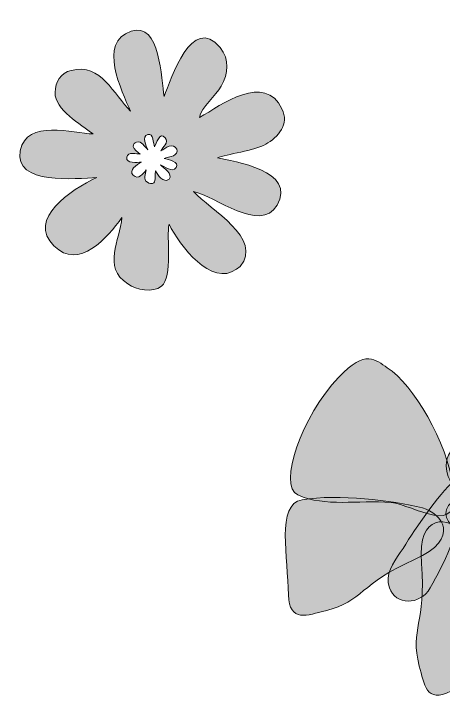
# Model space of a CAD drawing. Header units: inches. Extents: x 0.57 to 5.45, y 0.88 to 5.12.
# Drawn here: x 0.813 to 1.911, y 0.881 to 2.644 of the extents above; entities that cross this region are included whole.
import ezdxf

# ---------------------------------------------------------------- set-up
doc = ezdxf.new("R2010")
doc.units = ezdxf.units.IN
doc.header["$MEASUREMENT"] = 0
doc.layers.add('Calque 1', color=7, linetype='Continuous')

# ---------------------------------------------------------------- blocks, each defined once
blk = doc.blocks.new('block 8')
at = {"layer": 'Calque 1', "true_color": 0x8dc63f}
h = blk.add_hatch(color=73, dxfattribs=at)
h.dxf.hatch_style = 2
edge = h.paths.add_edge_path()
edge.add_spline(control_points=[(2.1431, 1.0556), (2.1875, 1.0222), (2.3153, 1.1625), (2.3583, 1.2903), (2.3903, 1.3889), (2.3514, 1.3944), (2.3208, 1.4125), (2.25, 1.45), (2.0819, 1.4569), (1.9694, 1.4153), (1.8458, 1.3694), (1.9792, 1.3056), (2.0125, 1.2569), (2.0611, 1.1833), (2.0806, 1.1028), (2.1431, 1.0556)], knot_values=[0, 0, 0, 0, 1, 1, 1, 2, 2, 2, 3, 3, 3, 4, 4, 4, 5, 5, 5, 5], degree=3, periodic=1)
at = {"layer": 'Calque 1', "true_color": 0x2bb673}
h = blk.add_hatch(color=115, dxfattribs=at)
h.dxf.hatch_style = 2
edge = h.paths.add_edge_path()
edge.add_spline(control_points=[(2.1264, 1.0597), (2.1486, 0.9958), (2.0139, 0.9569), (1.9306, 0.9139), (1.8667, 0.8806), (1.8625, 0.9333), (1.85, 0.9778), (1.825, 1.0764), (1.8681, 1.0847), (1.8556, 1.2403), (1.8444, 1.3736), (1.9278, 1.3569), (1.9611, 1.3208), (2.0167, 1.2611), (2.0944, 1.1486), (2.1264, 1.0597)], knot_values=[0, 0, 0, 0, 1, 1, 1, 2, 2, 2, 3, 3, 3, 4, 4, 4, 5, 5, 5, 5], degree=3, periodic=1)
at = {"layer": 'Calque 1', "lineweight": 0}
for points in [[(2.1431, 1.0556), (2.1875, 1.0222), (2.3153, 1.1625), (2.3583, 1.2903), (2.3903, 1.3889), (2.3514, 1.3944), (2.3208, 1.4125), (2.25, 1.45), (2.0819, 1.4569), (1.9694, 1.4153), (1.8458, 1.3694), (1.9792, 1.3056), (2.0125, 1.2569), (2.0611, 1.1833), (2.0806, 1.1028), (2.1431, 1.0556)], [(2.1264, 1.0597), (2.1486, 0.9958), (2.0139, 0.9569), (1.9306, 0.9139), (1.8667, 0.8806), (1.8625, 0.9333), (1.85, 0.9778), (1.825, 1.0764), (1.8681, 1.0847), (1.8556, 1.2403), (1.8444, 1.3736), (1.9278, 1.3569), (1.9611, 1.3208), (2.0167, 1.2611), (2.0944, 1.1486), (2.1264, 1.0597)]]:
    blk.add_open_spline(points, degree=3, knots=[0, 0, 0, 0, 1, 1, 1, 2, 2, 2, 3, 3, 3, 4, 4, 4, 5, 5, 5, 5], dxfattribs=at)
blk = doc.blocks.new('block 9')
at = {"layer": 'Calque 1', "true_color": 0x8dc63f}
h = blk.add_hatch(color=73, dxfattribs=at)
h.dxf.hatch_style = 2
edge = h.paths.add_edge_path()
edge.add_spline(control_points=[(1.5389, 1.4153), (1.4875, 1.4389), (1.55, 1.6181), (1.6431, 1.7153), (1.7139, 1.7903), (1.7375, 1.7597), (1.7681, 1.7403), (1.8347, 1.6972), (1.9208, 1.5514), (1.9375, 1.4333), (1.9569, 1.3028), (1.8361, 1.3903), (1.7778, 1.3958), (1.6903, 1.4028), (1.6111, 1.3833), (1.5389, 1.4153)], knot_values=[0, 0, 0, 0, 1, 1, 1, 2, 2, 2, 3, 3, 3, 4, 4, 4, 5, 5, 5, 5], degree=3, periodic=1)
at = {"layer": 'Calque 1', "true_color": 0x2bb673}
h = blk.add_hatch(color=115, dxfattribs=at)
h.dxf.hatch_style = 2
edge = h.paths.add_edge_path()
edge.add_spline(control_points=[(1.55, 1.4028), (1.4833, 1.3917), (1.5139, 1.2542), (1.5153, 1.1597), (1.5167, 1.0875), (1.5653, 1.1083), (1.6097, 1.1194), (1.7083, 1.1444), (1.6958, 1.1875), (1.8375, 1.25), (1.9597, 1.3042), (1.9056, 1.3694), (1.8583, 1.3819), (1.7792, 1.4014), (1.6444, 1.4181), (1.55, 1.4028)], knot_values=[0, 0, 0, 0, 1, 1, 1, 2, 2, 2, 3, 3, 3, 4, 4, 4, 5, 5, 5, 5], degree=3, periodic=1)
at = {"layer": 'Calque 1', "lineweight": 0}
for points in [[(1.5389, 1.4153), (1.4875, 1.4389), (1.55, 1.6181), (1.6431, 1.7153), (1.7139, 1.7903), (1.7375, 1.7597), (1.7681, 1.7403), (1.8347, 1.6972), (1.9208, 1.5514), (1.9375, 1.4333), (1.9569, 1.3028), (1.8361, 1.3903), (1.7778, 1.3958), (1.6903, 1.4028), (1.6111, 1.3833), (1.5389, 1.4153)], [(1.55, 1.4028), (1.4833, 1.3917), (1.5139, 1.2542), (1.5153, 1.1597), (1.5167, 1.0875), (1.5653, 1.1083), (1.6097, 1.1194), (1.7083, 1.1444), (1.6958, 1.1875), (1.8375, 1.25), (1.9597, 1.3042), (1.9056, 1.3694), (1.8583, 1.3819), (1.7792, 1.4014), (1.6444, 1.4181), (1.55, 1.4028)]]:
    blk.add_open_spline(points, degree=3, knots=[0, 0, 0, 0, 1, 1, 1, 2, 2, 2, 3, 3, 3, 4, 4, 4, 5, 5, 5, 5], dxfattribs=at)
blk = doc.blocks.new('block 7')
at = {"layer": 'Calque 1', "true_color": 0xffffff}
h = blk.add_hatch(color=7, dxfattribs=at)
h.dxf.hatch_style = 2
edge = h.paths.add_edge_path()
edge.add_spline(control_points=[(2.0931, 1.5333), (2.0944, 1.5319), (2.0958, 1.5306), (2.0972, 1.5292), (2.1028, 1.5264), (2.1097, 1.5278), (2.1125, 1.5333), (2.1167, 1.5389), (2.1139, 1.5472), (2.1083, 1.55), (2.1042, 1.5528), (2.0972, 1.5514), (2.0944, 1.5472), (2.0722, 1.5486), (2.0514, 1.5361), (2.0361, 1.5222), (2.0306, 1.5278), (2.025, 1.5319), (2.0194, 1.5347), (2.0139, 1.5375), (2.0083, 1.5403), (2.0014, 1.5431), (2.0056, 1.5639), (2.0056, 1.5861), (1.9944, 1.6056), (1.9958, 1.6111), (1.9944, 1.6167), (1.9889, 1.6194), (1.9833, 1.6222), (1.975, 1.6208), (1.9722, 1.6153), (1.9694, 1.6097), (1.9708, 1.6028), (1.9764, 1.6), (1.9778, 1.5986), (1.9792, 1.5986), (1.9819, 1.5986), (1.9903, 1.5833), (1.9903, 1.5639), (1.9875, 1.5472), (1.9625, 1.55), (1.9361, 1.5403), (1.925, 1.5167), (1.9139, 1.4944), (1.9181, 1.4667), (1.9333, 1.4458), (1.8833, 1.3972), (1.8375, 1.3236), (1.8014, 1.2681), (1.7833, 1.2403), (1.7611, 1.2125), (1.7736, 1.1778), (1.7889, 1.1333), (1.8514, 1.1319), (1.8778, 1.1778), (1.9153, 1.2417), (1.9444, 1.3153), (1.9708, 1.3847), (1.9736, 1.3931), (1.9778, 1.4042), (1.9819, 1.4153), (2.0069, 1.4125), (2.0361, 1.4208), (2.05, 1.4431), (2.0639, 1.4653), (2.0597, 1.4917), (2.0458, 1.5111), (2.0583, 1.5236), (2.075, 1.5333), (2.0931, 1.5333)], knot_values=[0, 0, 0, 0, 1, 1, 1, 2, 2, 2, 3, 3, 3, 4, 4, 4, 5, 5, 5, 6, 6, 6, 7, 7, 7, 8, 8, 8, 9, 9, 9, 10, 10, 10, 11, 11, 11, 12, 12, 12, 13, 13, 13, 14, 14, 14, 15, 15, 15, 16, 16, 16, 17, 17, 17, 18, 18, 18, 19, 19, 19, 20, 20, 20, 21, 21, 21, 22, 22, 22, 23, 23, 23, 23], degree=3, periodic=1)
at = {"layer": 'Calque 1', "lineweight": 0}
blk.add_open_spline([(2.0931, 1.5333), (2.0944, 1.5319), (2.0958, 1.5306), (2.0972, 1.5292), (2.1028, 1.5264), (2.1097, 1.5278), (2.1125, 1.5333), (2.1167, 1.5389), (2.1139, 1.5472), (2.1083, 1.55), (2.1042, 1.5528), (2.0972, 1.5514), (2.0944, 1.5472), (2.0722, 1.5486), (2.0514, 1.5361), (2.0361, 1.5222), (2.0306, 1.5278), (2.025, 1.5319), (2.0194, 1.5347), (2.0139, 1.5375), (2.0083, 1.5403), (2.0014, 1.5431), (2.0056, 1.5639), (2.0056, 1.5861), (1.9944, 1.6056), (1.9958, 1.6111), (1.9944, 1.6167), (1.9889, 1.6194), (1.9833, 1.6222), (1.975, 1.6208), (1.9722, 1.6153), (1.9694, 1.6097), (1.9708, 1.6028), (1.9764, 1.6), (1.9778, 1.5986), (1.9792, 1.5986), (1.9819, 1.5986), (1.9903, 1.5833), (1.9903, 1.5639), (1.9875, 1.5472), (1.9625, 1.55), (1.9361, 1.5403), (1.925, 1.5167), (1.9139, 1.4944), (1.9181, 1.4667), (1.9333, 1.4458), (1.8833, 1.3972), (1.8375, 1.3236), (1.8014, 1.2681), (1.7833, 1.2403), (1.7611, 1.2125), (1.7736, 1.1778), (1.7889, 1.1333), (1.8514, 1.1319), (1.8778, 1.1778), (1.9153, 1.2417), (1.9444, 1.3153), (1.9708, 1.3847), (1.9736, 1.3931), (1.9778, 1.4042), (1.9819, 1.4153), (2.0069, 1.4125), (2.0361, 1.4208), (2.05, 1.4431), (2.0639, 1.4653), (2.0597, 1.4917), (2.0458, 1.5111), (2.0583, 1.5236), (2.075, 1.5333), (2.0931, 1.5333)], degree=3, knots=[0, 0, 0, 0, 1, 1, 1, 2, 2, 2, 3, 3, 3, 4, 4, 4, 5, 5, 5, 6, 6, 6, 7, 7, 7, 8, 8, 8, 9, 9, 9, 10, 10, 10, 11, 11, 11, 12, 12, 12, 13, 13, 13, 14, 14, 14, 15, 15, 15, 16, 16, 16, 17, 17, 17, 18, 18, 18, 19, 19, 19, 20, 20, 20, 21, 21, 21, 22, 22, 22, 23, 23, 23, 23], dxfattribs=at)
at = {"layer": 'Calque 1'}
for name in ['block 9', 'block 8']:
    blk.add_blockref(name, (0, 0), dxfattribs=at)
blk = doc.blocks.new('block 15')
at = {"layer": 'Calque 1', "true_color": 0x00a79d}
h = blk.add_hatch(color=134, dxfattribs=at)
h.dxf.hatch_style = 2
edge = h.paths.add_edge_path()
edge.add_spline(control_points=[(1.3333, 2.2764), (1.3556, 2.2861), (1.4292, 2.2944), (1.4569, 2.3111), (1.4889, 2.3292), (1.5181, 2.3625), (1.4986, 2.4014), (1.4542, 2.4944), (1.3444, 2.4125), (1.2875, 2.3792), (1.2917, 2.4056), (1.3306, 2.4361), (1.3431, 2.4597), (1.3611, 2.4917), (1.3653, 2.5278), (1.3403, 2.5583), (1.2681, 2.6444), (1.2153, 2.4792), (1.1972, 2.4333), (1.1889, 2.4764), (1.1889, 2.625), (1.1125, 2.6), (1.0264, 2.5722), (1.0889, 2.4472), (1.1111, 2.3958), (1.0681, 2.4375), (1.0361, 2.5194), (0.9597, 2.5), (0.9319, 2.4931), (0.9194, 2.4708), (0.9181, 2.4431), (0.9167, 2.4), (0.9847, 2.3611), (1.0153, 2.3375), (0.9653, 2.3389), (0.8444, 2.3764), (0.8292, 2.2944), (0.8125, 2.2056), (0.9722, 2.2236), (1.025, 2.2264), (0.9583, 2.1944), (0.8458, 2.1208), (0.9153, 2.0514), (0.9792, 1.9875), (1.0528, 2.0736), (1.0889, 2.1236), (1.0847, 2.0653), (1.0375, 1.9986), (1.1042, 1.9542), (1.1264, 1.9389), (1.1681, 1.9306), (1.1903, 1.9486), (1.2194, 1.9722), (1.2028, 2.075), (1.2097, 2.1069), (1.2375, 2.0514), (1.3181, 1.9458), (1.3819, 1.9917), (1.3819, 1.9917), (1.3917, 1.9986), (1.3917, 1.9986), (1.4514, 2.0708), (1.3153, 2.1431), (1.2722, 2.1903), (1.3278, 2.1792), (1.4431, 2.0819), (1.4861, 2.1556), (1.5375, 2.2431), (1.375, 2.2681), (1.3333, 2.2764)], knot_values=[0, 0, 0, 0, 1, 1, 1, 2, 2, 2, 3, 3, 3, 4, 4, 4, 5, 5, 5, 6, 6, 6, 7, 7, 7, 8, 8, 8, 9, 9, 9, 10, 10, 10, 11, 11, 11, 12, 12, 12, 13, 13, 13, 14, 14, 14, 15, 15, 15, 16, 16, 16, 17, 17, 17, 18, 18, 18, 19, 19, 19, 20, 20, 20, 21, 21, 21, 22, 22, 22, 23, 23, 23, 23], degree=3, periodic=1)
edge = h.paths.add_edge_path()
edge.add_spline(control_points=[(1.2278, 2.2514), (1.2194, 2.2375), (1.1972, 2.2556), (1.1875, 2.2583), (1.1958, 2.25), (1.2208, 2.2361), (1.2097, 2.2222), (1.2097, 2.2222), (1.2083, 2.2208), (1.2083, 2.2208), (1.1958, 2.2125), (1.1806, 2.2319), (1.175, 2.2431), (1.1736, 2.2375), (1.1764, 2.2181), (1.1708, 2.2125), (1.1667, 2.2083), (1.1583, 2.2111), (1.1542, 2.2139), (1.1417, 2.2222), (1.15, 2.2347), (1.1514, 2.2458), (1.1444, 2.2361), (1.1306, 2.2194), (1.1181, 2.2319), (1.1056, 2.2444), (1.1264, 2.2597), (1.1389, 2.2653), (1.1292, 2.2653), (1.0986, 2.2611), (1.1014, 2.2778), (1.1042, 2.2931), (1.1278, 2.2861), (1.1361, 2.2861), (1.1306, 2.2903), (1.1181, 2.2986), (1.1181, 2.3056), (1.1181, 2.3111), (1.1208, 2.3153), (1.1264, 2.3167), (1.1403, 2.3208), (1.1472, 2.3042), (1.1556, 2.2972), (1.1514, 2.3069), (1.1389, 2.3306), (1.1556, 2.3361), (1.1694, 2.3403), (1.1694, 2.3125), (1.1722, 2.3042), (1.1764, 2.3125), (1.1861, 2.3444), (1.2, 2.3278), (1.2042, 2.3222), (1.2042, 2.3153), (1.2, 2.3097), (1.1972, 2.3056), (1.1903, 2.2986), (1.1889, 2.2944), (1.2, 2.3014), (1.2208, 2.3167), (1.2292, 2.2986), (1.2333, 2.2917), (1.2278, 2.2847), (1.2208, 2.2819), (1.2153, 2.2792), (1.2014, 2.2764), (1.1972, 2.275), (1.2069, 2.2722), (1.2375, 2.2667), (1.2278, 2.2514)], knot_values=[0, 0, 0, 0, 1, 1, 1, 2, 2, 2, 3, 3, 3, 4, 4, 4, 5, 5, 5, 6, 6, 6, 7, 7, 7, 8, 8, 8, 9, 9, 9, 10, 10, 10, 11, 11, 11, 12, 12, 12, 13, 13, 13, 14, 14, 14, 15, 15, 15, 16, 16, 16, 17, 17, 17, 18, 18, 18, 19, 19, 19, 20, 20, 20, 21, 21, 21, 22, 22, 22, 23, 23, 23, 23], degree=3, periodic=1)
at = {"layer": 'Calque 1', "lineweight": 0}
for points in [[(1.3333, 2.2764), (1.3556, 2.2861), (1.4292, 2.2944), (1.4569, 2.3111), (1.4889, 2.3292), (1.5181, 2.3625), (1.4986, 2.4014), (1.4542, 2.4944), (1.3444, 2.4125), (1.2875, 2.3792), (1.2917, 2.4056), (1.3306, 2.4361), (1.3431, 2.4597), (1.3611, 2.4917), (1.3653, 2.5278), (1.3403, 2.5583), (1.2681, 2.6444), (1.2153, 2.4792), (1.1972, 2.4333), (1.1889, 2.4764), (1.1889, 2.625), (1.1125, 2.6), (1.0264, 2.5722), (1.0889, 2.4472), (1.1111, 2.3958), (1.0681, 2.4375), (1.0361, 2.5194), (0.9597, 2.5), (0.9319, 2.4931), (0.9194, 2.4708), (0.9181, 2.4431), (0.9167, 2.4), (0.9847, 2.3611), (1.0153, 2.3375), (0.9653, 2.3389), (0.8444, 2.3764), (0.8292, 2.2944), (0.8125, 2.2056), (0.9722, 2.2236), (1.025, 2.2264), (0.9583, 2.1944), (0.8458, 2.1208), (0.9153, 2.0514), (0.9792, 1.9875), (1.0528, 2.0736), (1.0889, 2.1236), (1.0847, 2.0653), (1.0375, 1.9986), (1.1042, 1.9542), (1.1264, 1.9389), (1.1681, 1.9306), (1.1903, 1.9486), (1.2194, 1.9722), (1.2028, 2.075), (1.2097, 2.1069), (1.2375, 2.0514), (1.3181, 1.9458), (1.3819, 1.9917), (1.3819, 1.9917), (1.3917, 1.9986), (1.3917, 1.9986), (1.4514, 2.0708), (1.3153, 2.1431), (1.2722, 2.1903), (1.3278, 2.1792), (1.4431, 2.0819), (1.4861, 2.1556), (1.5375, 2.2431), (1.375, 2.2681), (1.3333, 2.2764)], [(1.2278, 2.2514), (1.2194, 2.2375), (1.1972, 2.2556), (1.1875, 2.2583), (1.1958, 2.25), (1.2208, 2.2361), (1.2097, 2.2222), (1.2097, 2.2222), (1.2083, 2.2208), (1.2083, 2.2208), (1.1958, 2.2125), (1.1806, 2.2319), (1.175, 2.2431), (1.1736, 2.2375), (1.1764, 2.2181), (1.1708, 2.2125), (1.1667, 2.2083), (1.1583, 2.2111), (1.1542, 2.2139), (1.1417, 2.2222), (1.15, 2.2347), (1.1514, 2.2458), (1.1444, 2.2361), (1.1306, 2.2194), (1.1181, 2.2319), (1.1056, 2.2444), (1.1264, 2.2597), (1.1389, 2.2653), (1.1292, 2.2653), (1.0986, 2.2611), (1.1014, 2.2778), (1.1042, 2.2931), (1.1278, 2.2861), (1.1361, 2.2861), (1.1306, 2.2903), (1.1181, 2.2986), (1.1181, 2.3056), (1.1181, 2.3111), (1.1208, 2.3153), (1.1264, 2.3167), (1.1403, 2.3208), (1.1472, 2.3042), (1.1556, 2.2972), (1.1514, 2.3069), (1.1389, 2.3306), (1.1556, 2.3361), (1.1694, 2.3403), (1.1694, 2.3125), (1.1722, 2.3042), (1.1764, 2.3125), (1.1861, 2.3444), (1.2, 2.3278), (1.2042, 2.3222), (1.2042, 2.3153), (1.2, 2.3097), (1.1972, 2.3056), (1.1903, 2.2986), (1.1889, 2.2944), (1.2, 2.3014), (1.2208, 2.3167), (1.2292, 2.2986), (1.2333, 2.2917), (1.2278, 2.2847), (1.2208, 2.2819), (1.2153, 2.2792), (1.2014, 2.2764), (1.1972, 2.275), (1.2069, 2.2722), (1.2375, 2.2667), (1.2278, 2.2514)]]:
    blk.add_open_spline(points, degree=3, knots=[0, 0, 0, 0, 1, 1, 1, 2, 2, 2, 3, 3, 3, 4, 4, 4, 5, 5, 5, 6, 6, 6, 7, 7, 7, 8, 8, 8, 9, 9, 9, 10, 10, 10, 11, 11, 11, 12, 12, 12, 13, 13, 13, 14, 14, 14, 15, 15, 15, 16, 16, 16, 17, 17, 17, 18, 18, 18, 19, 19, 19, 20, 20, 20, 21, 21, 21, 22, 22, 22, 23, 23, 23, 23], dxfattribs=at)
blk = doc.blocks.new('block 2')
at = {"layer": 'Calque 1'}
for name in ['block 15', 'block 7']:
    blk.add_blockref(name, (0, 0), dxfattribs=at)

msp = doc.modelspace()

# ---------------------------------------------------------------- block references
at = {"layer": 'Calque 1'}
msp.add_blockref('block 2', (0, 0), dxfattribs=at)

doc.saveas('drawing.dxf')
